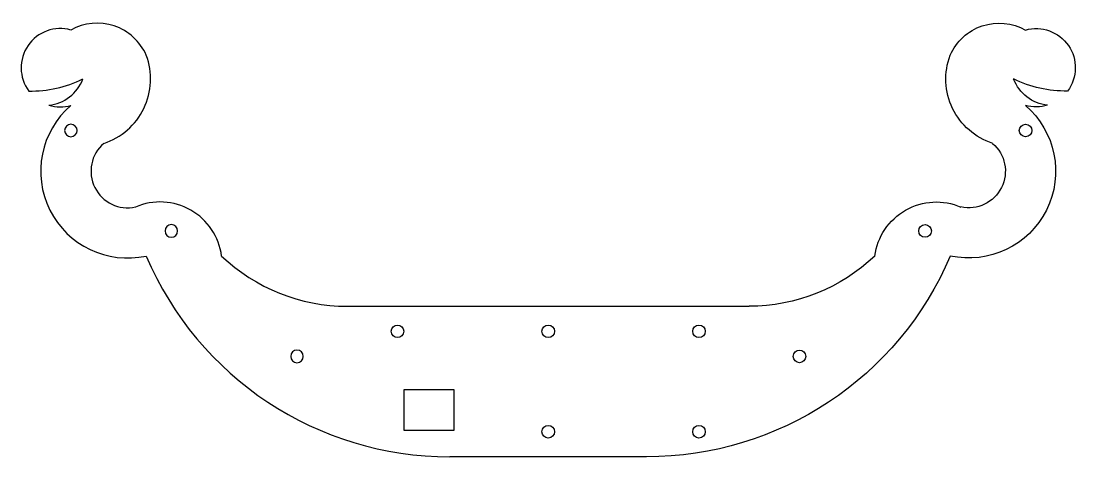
# Model space of a CAD drawing. Extents: x 0.2 to 10.7, y 2.3 to 6.6.
import ezdxf

# ---------------------------------------------------------------- set-up
doc = ezdxf.new("R2010")
doc.units = 0
doc.header["$LTSCALE"] = 0.5
doc.header["$MEASUREMENT"] = 0
doc.layers.add('VISIBLE', color=7, linetype='CONTINUOUS')

msp = doc.modelspace()

# ---------------------------------------------------------------- linework, layer by layer
at = {"layer": 'VISIBLE'}
for p, q in [((3.396, 3.8), (7.396, 3.8)), ((3.959, 2.967), (3.959, 2.567)), ((4.459, 2.967), (3.959, 2.967)), ((4.459, 2.567), (4.459, 2.967)), ((3.959, 2.567), (4.459, 2.567)), ((6.375, 2.3), (4.417, 2.3))]:
    msp.add_line(p, q, dxfattribs=at)
at = {"layer": 'VISIBLE', "extrusion": (0, 6.12323e-17, -1)}
for centre in [(-0.646, 5.55), (-1.646, 4.55), (-2.896, 3.3)]:
    msp.add_circle(centre, 0.0625, dxfattribs=at)
at = {"layer": 'VISIBLE'}
for centre in [(10.146, 5.55), (9.146, 4.55), (3.896, 3.55), (5.396, 3.55), (6.896, 3.55), (7.896, 3.3), (5.396, 2.55), (6.896, 2.55)]:
    msp.add_circle(centre, 0.0625, dxfattribs=at)
at = {"layer": 'VISIBLE', "extrusion": (0, 6.12323e-17, -1)}
for centre, radius, start, end in [((-9.883, 6.087), 0.532, 23.576, 119.5541), ((-10.251, 6.175), 0.39, 74.3042, 216.4789), ((-10.027, 6.063), 0.674, 287.9764, 20.5757), ((-10.538, 7.093), 1.15, 268.7023, 296.3951), ((-10.406, 6.204), 0.404, 275.7852, 339.5163), ((-9.58, 5.145), 0.865, 130.8116, 282.3185), ((-10.251, 6.175), 0.39, 253.0301, 285.6958), ((-9.58, 5.145), 0.365, 130.8116, 282.3185), ((-9.259, 4.22), 0.618, 7.381, 113.2341), ((-6.375, 5.582), 3.282, 202.9928, 270), ((-7.396, 5.612), 1.812, 226.3972, 270)]:
    msp.add_arc(centre, radius, start, end, dxfattribs=at)
at = {"layer": 'VISIBLE'}
for centre, radius, start, end in [((0.541, 6.175), 0.39, 74.3042, 216.4789), ((0.908, 6.087), 0.532, 23.576, 119.5541), ((0.765, 6.063), 0.674, 287.9764, 20.5757), ((0.253, 7.093), 1.15, 268.7023, 296.3951), ((0.386, 6.204), 0.404, 275.7852, 339.5163), ((1.211, 5.145), 0.865, 130.8116, 282.3185), ((0.541, 6.175), 0.39, 253.0301, 285.6958), ((1.211, 5.145), 0.365, 130.8116, 282.3185), ((1.533, 4.22), 0.618, 7.381, 113.2341), ((4.417, 5.582), 3.282, 202.9928, 270), ((3.396, 5.612), 1.812, 226.3972, 270)]:
    msp.add_arc(centre, radius, start, end, dxfattribs=at)

doc.saveas('drawing.dxf')
